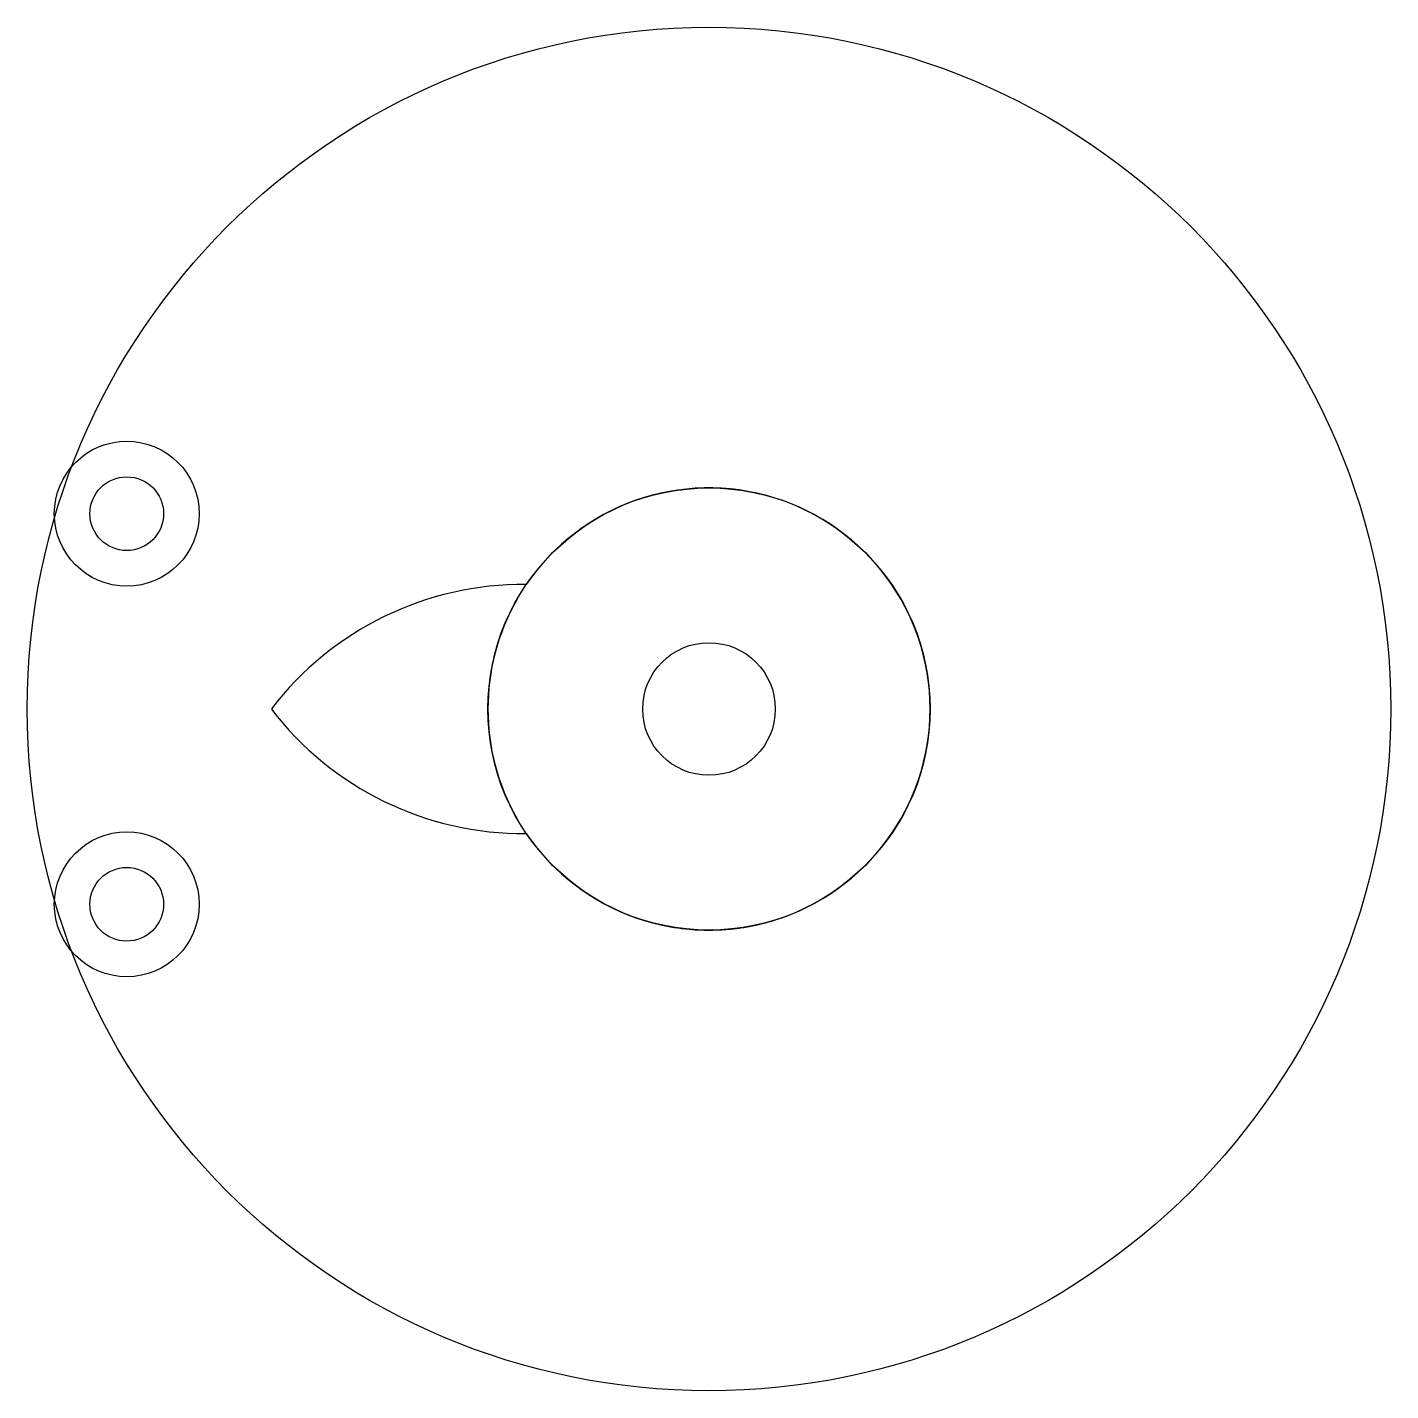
# Model space of a CAD drawing. Header units: millimetres. Extents: x -78.7 to 13.8, y -66.2 to 26.3.
import ezdxf

# ---------------------------------------------------------------- set-up
doc = ezdxf.new("R2010")
doc.units = ezdxf.units.MM
doc.layers.get('0').update_dxf_attribs({"linetype": 'CONTINUOUS'})

msp = doc.modelspace()

# ---------------------------------------------------------------- linework, layer by layer
for centre, radius in [((-32.5, -20), 46.25), ((-32.5, -20), 46.25), ((-72, -6.75), 4.915), ((-72, -6.75), 4.915), ((-72, -6.75), 2.5), ((-32.5, -20), 15), ((-32.5, -20), 4.5), ((-32.5, -20), 4.5), ((-32.5, -20), 4.5), ((-72, -33.25), 4.915), ((-72, -33.25), 4.915), ((-72, -33.25), 2.5)]:
    msp.add_circle(centre, radius)
for centre, radius, start, end in [((-32.5, -20), 15, -145.71921, 145.71921), ((-32.5, -20), 15, -145.71921, 145.71921), ((-45.103, -33.05), 21.5, 89.44441, 142.62793), ((-32.5, -20), 15, 150.24024, 209.75976), ((-45.103, -6.95), 21.5, 217.37207, 270.55559)]:
    msp.add_arc(centre, radius, start, end)
for points in [[(-45.522, -12.554), (-45.327, -12.213), (-45.117, -11.879), (-44.894, -11.551)], [(-44.894, -28.449), (-45.117, -28.121), (-45.326, -27.786), (-45.522, -27.445)]]:
    msp.add_open_spline(points, degree=3)
msp.add_open_spline([(-38, -33.955), (-37.944, -33.978), (-37.859, -34.013), (-37.296, -34.216), (-36.874, -34.357), (-35.905, -34.617), (-35.29, -34.754), (-33.937, -34.947), (-33.197, -35), (-31.803, -35), (-31.063, -34.947), (-29.71, -34.754), (-29.095, -34.617), (-28.126, -34.357), (-27.704, -34.216), (-27.141, -34.013), (-27.056, -33.978), (-27.028, -33.967)], degree=3, knots=[0, 0, 0, 0, 0.209382, 0.209382, 0.418765, 0.418765, 0.628001, 0.628001, 0.837238, 0.837238, 1.046474, 1.046474, 1.255711, 1.255711, 1.465093, 1.465093, 1.674476, 1.674476, 1.674476, 1.674476])

doc.saveas('drawing.dxf')
